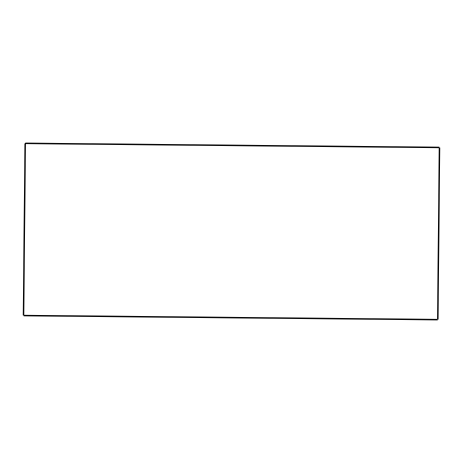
<?xml version="1.0" encoding="UTF-8"?>
<svg xmlns="http://www.w3.org/2000/svg" width="463" height="463" viewBox="0 0 463 463"><rect width="100%" height="100%" fill="white"/><g stroke="black" fill="none" stroke-linecap="round" stroke-linejoin="round"><path stroke-width="0.69" d="M23.15 315.187L24.846 143.709M438.154 319.291L439.85 147.813M25.575 142.992L439.138 147.089M23.862 315.911L437.425 320.008M25.569 143.715L23.868 315.193L437.431 319.285L439.132 147.807L25.569 143.715"/></g></svg>
